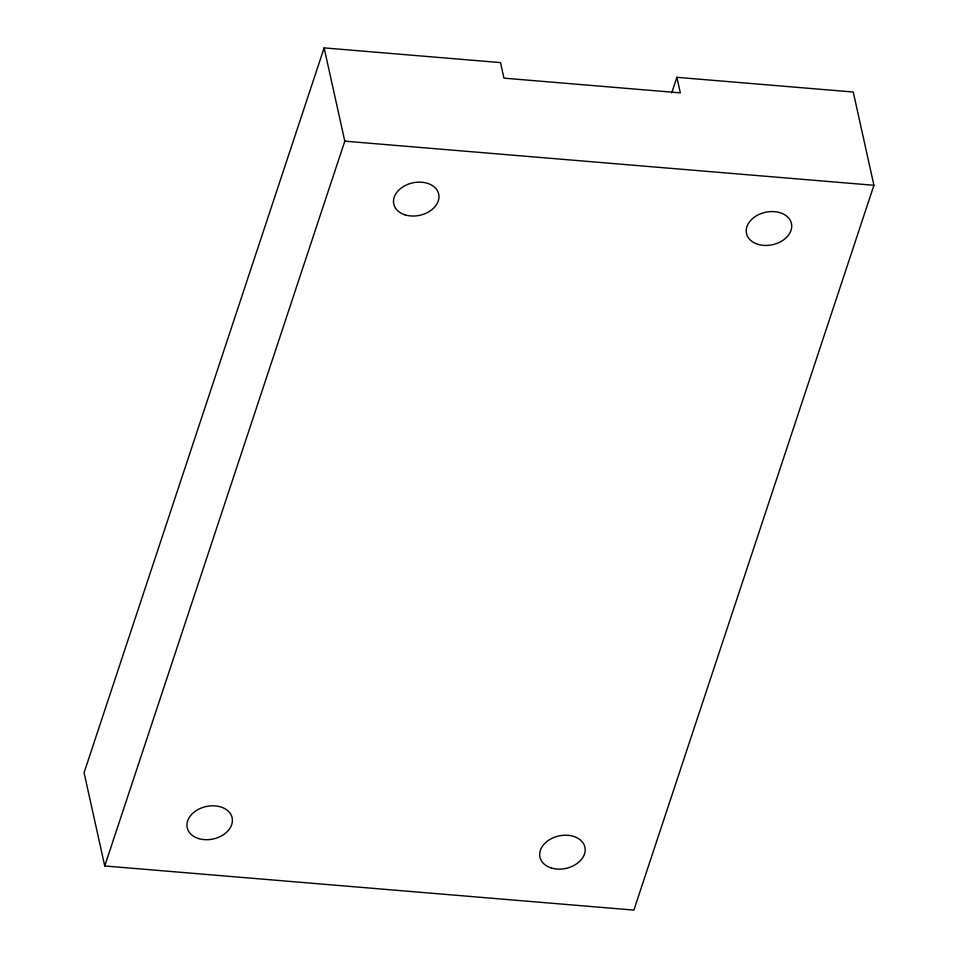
<?xml version="1.0" encoding="UTF-8"?>
<svg xmlns="http://www.w3.org/2000/svg" width="958" height="958" viewBox="0 0 958 958"><rect width="100%" height="100%" fill="white"/><g stroke="black" fill="none" stroke-linecap="round" stroke-linejoin="round"><path stroke-width="1.44" d="M676.875 77.323L680.324 92.866L503.944 78.149L500.495 62.605L324.127 47.9L84.076 772.711L104.745 865.972L633.873 910.1L873.924 185.289L853.255 92.028L676.875 77.323L671.702 92.926M104.745 865.972L344.796 141.161L324.127 47.9M344.796 141.161L873.924 185.289M551.341 867.984A23.004 16.597 -12.5 0 0 585.182 849.59A23.004 16.597 -12.5 0 0 550.79 838.957A23.004 16.597 -12.5 0 0 551.341 867.984M198.581 838.561A23.004 16.597 -12.5 0 0 232.423 820.168A23.004 16.597 -12.5 0 0 198.043 809.534A23.004 16.597 -12.5 0 0 198.581 838.561M405.138 214.891A23.004 16.597 -12.5 0 0 438.98 196.498A23.004 16.597 -12.5 0 0 404.599 185.864A23.004 16.597 -12.5 0 0 405.138 214.891M757.886 244.314A23.004 16.597 -12.5 0 0 791.727 225.92A23.004 16.597 -12.5 0 0 757.347 215.287A23.004 16.597 -12.5 0 0 757.886 244.314"/></g></svg>
